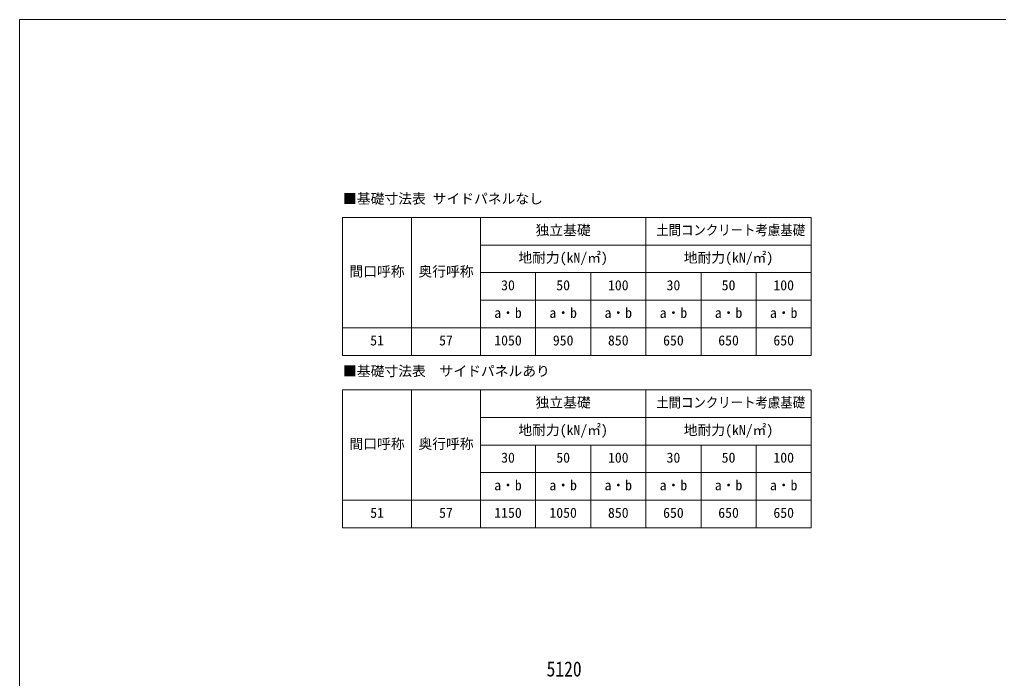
# Model space of a CAD drawing. Units: millimetres at full size, sheet at 1:40; details may follow other scales. Extents: x -11243 to 11243, y -7760 to 7760.
# Drawn here: x -11243 to 119, y 116 to 7760 of the extents above; entities that cross this region are included whole.
import ezdxf
from ezdxf.enums import TextEntityAlignment as Align

# ---------------------------------------------------------------- set-up
doc = ezdxf.new("R2010")
doc.units = ezdxf.units.MM
doc.header["$LTSCALE"] = 40
for name, color, linetype, lineweight in [('0-6_OTH_LINE', 6, 'Continuous', 9), ('0-E_DET2', 7, 'Continuous', 18), ('F-0_240', 7, 'Continuous', 9)]:
    doc.layers.add(name, color=color, linetype=linetype, lineweight=lineweight)
doc.styles.add('ＭＳ ゴシック', font='')
doc.styles.get('ＭＳ ゴシック').set_extended_font_data('MS Gothic')

msp = doc.modelspace()

# ---------------------------------------------------------------- linework, layer by layer
at = {"layer": '0-E_DET2'}
for p, q in [((-7492.92, 5464.22), (-7492.92, 3864.22)), ((-7492.92, 5464.22), (-2052.92, 5464.22)), ((-6692.92, 5464.22), (-6692.92, 3864.22)), ((-5892.92, 5464.22), (-5892.92, 3864.22)), ((-3972.92, 5464.22), (-3972.92, 3864.22)), ((-2052.92, 5464.22), (-2052.92, 3864.22)), ((-5892.92, 5144.22), (-2052.92, 5144.22)), ((-5892.92, 4824.22), (-2052.92, 4824.22)), ((-5252.92, 4824.22), (-5252.92, 3864.22)), ((-4612.92, 4824.22), (-4612.92, 3864.22)), ((-3332.92, 4824.22), (-3332.92, 3864.22)), ((-2692.92, 4824.22), (-2692.92, 3864.22)), ((-5892.92, 4504.22), (-2052.92, 4504.22)), ((-7492.92, 4184.22), (-2052.92, 4184.22)), ((-7492.92, 3864.22), (-2052.92, 3864.22)), ((-7492.92, 3464.22), (-7492.92, 1864.22)), ((-7492.92, 3464.22), (-2052.92, 3464.22)), ((-6692.92, 3464.22), (-6692.92, 1864.22)), ((-5892.92, 3464.22), (-5892.92, 1864.22)), ((-3972.92, 3464.22), (-3972.92, 1864.22)), ((-2052.92, 3464.22), (-2052.92, 1864.22)), ((-5892.92, 3144.22), (-2052.92, 3144.22)), ((-5892.92, 2824.22), (-2052.92, 2824.22)), ((-5252.92, 2824.22), (-5252.92, 1864.22)), ((-4612.92, 2824.22), (-4612.92, 1864.22)), ((-3332.92, 2824.22), (-3332.92, 1864.22)), ((-2692.92, 2824.22), (-2692.92, 1864.22)), ((-5892.92, 2504.22), (-2052.92, 2504.22)), ((-7492.92, 2184.22), (-2052.92, 2184.22)), ((-7492.92, 1864.22), (-2052.92, 1864.22))]:
    msp.add_line(p, q, dxfattribs=at)
at = {"layer": 'F-0_240', "color": 5}
for q in [(-11242.74, -7760), (10677.26, 7760)]:
    msp.add_line((-11242.74, 7760), q, dxfattribs=at)

# ---------------------------------------------------------------- texts
at = {"layer": '0-6_OTH_LINE', "color": 7, "style": 'ＭＳ ゴシック', "width": 0.85}
msp.add_text('5120', height=176, dxfattribs=at).set_placement((-5125.51, 85.36), align=Align.BOTTOM_LEFT)
at = {"layer": '0-E_DET2', "style": 'ＭＳ ゴシック'}
for s, p in [('■基礎寸法表 サイドパネルなし', (-7487.65, 5588.62)), ('独立基礎', (-5252.92, 5224.22)), ('地耐力(kN/㎡)', (-5452.92, 4904.22)), ('地耐力(kN/㎡)', (-3532.92, 4904.22)), ('間口呼称', (-7412.92, 4744.22)), ('奥行呼称', (-6612.92, 4744.22)), ('30', (-5652.92, 4584.22)), ('50', (-5012.92, 4584.22)), ('100', (-4412.92, 4584.22)), ('30', (-3732.92, 4584.22)), ('50', (-3092.92, 4584.22)), ('100', (-2492.92, 4584.22)), ('a・b', (-5732.92, 4264.22)), ('a・b', (-5092.92, 4264.22)), ('a・b', (-4452.92, 4264.22)), ('a・b', (-3812.92, 4264.22)), ('a・b', (-3172.92, 4264.22)), ('a・b', (-2532.92, 4264.22)), ('51', (-7172.92, 3944.22)), ('57', (-6372.92, 3944.22)), ('1050', (-5732.92, 3944.22)), ('950', (-5052.92, 3944.22)), ('850', (-4412.92, 3944.22)), ('650', (-3772.92, 3944.22)), ('650', (-3132.92, 3944.22)), ('650', (-2492.92, 3944.22)), ('■基礎寸法表\u3000サイドパネルあり', (-7487.65, 3588.62)), ('独立基礎', (-5252.92, 3224.22)), ('地耐力(kN/㎡)', (-5452.92, 2904.22)), ('地耐力(kN/㎡)', (-3532.92, 2904.22)), ('間口呼称', (-7412.92, 2744.22)), ('奥行呼称', (-6612.92, 2744.22)), ('30', (-5652.92, 2584.22)), ('50', (-5012.92, 2584.22)), ('100', (-4412.92, 2584.22)), ('30', (-3732.92, 2584.22)), ('50', (-3092.92, 2584.22)), ('100', (-2492.92, 2584.22)), ('a・b', (-5732.92, 2264.22)), ('a・b', (-5092.92, 2264.22)), ('a・b', (-4452.92, 2264.22)), ('a・b', (-3812.92, 2264.22)), ('a・b', (-3172.92, 2264.22)), ('a・b', (-2532.92, 2264.22)), ('51', (-7172.92, 1944.22)), ('57', (-6372.92, 1944.22)), ('1150', (-5732.92, 1944.22)), ('1050', (-5092.92, 1944.22)), ('850', (-4412.92, 1944.22)), ('650', (-3772.92, 1944.22)), ('650', (-3132.92, 1944.22)), ('650', (-2492.92, 1944.22))]:
    msp.add_text(s, height=117.3, dxfattribs=at).set_placement(p, align=Align.BOTTOM_LEFT)
at = {"layer": '0-E_DET2', "style": 'ＭＳ ゴシック', "width": 0.9}
for p in [(-3852.92, 5224.22), (-3852.92, 3224.22)]:
    msp.add_text('土間コンクリート考慮基礎', height=117.3, dxfattribs=at).set_placement(p, align=Align.BOTTOM_LEFT)

doc.saveas('drawing.dxf')
